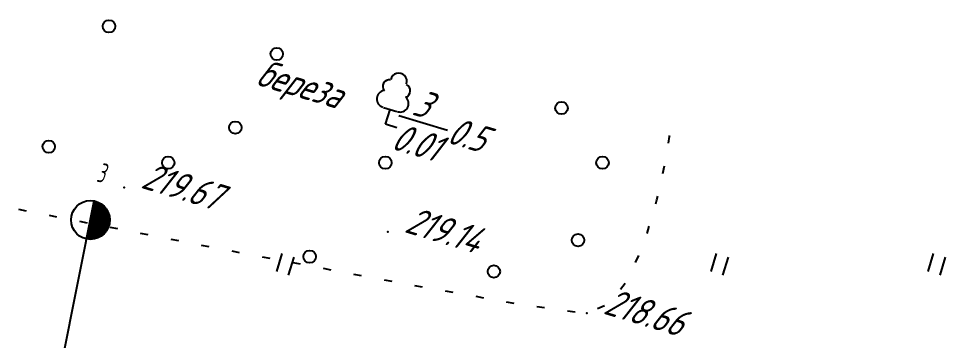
# Model space of a CAD drawing. Header units: millimetres. Extents: x -698 to 8131, y -704 to 4503.
# Drawn here: x 2150.6 to 2270.2, y 3410 to 3451.4 of the extents above; entities that cross this region are included whole.
import ezdxf

# ---------------------------------------------------------------- set-up
doc = ezdxf.new("R2010")
doc.units = ezdxf.units.MM
doc.linetypes.add('CONTI', pattern=[0])
for name, color, linetype in [('NAD_MDEFAULT', 7, 'CONTI'), ('PI_OTDEFAULT', 172, 'CONTI'), ('PI_TTDEFAULT', 5, 'CONTI'), ('SIT_LDEFAULT', 7, 'CONTI'), ('USLZNDEFAULT', 7, 'CONTI'), ('ZAPSKDEFAULT', 7, 'CONTI'), ('ОСЬ_ВЕРХ_ПОКРЫТИЯ_КИЛОМЕТЫ', 1, 'Continuous')]:
    doc.layers.add(name, color=color, linetype=linetype)
doc.styles.add('eskd', font='isocpeui.ttf', dxfattribs={"width": 1.2})
doc.styles.get("Standard").update_dxf_attribs({"font": 'isocpeui.ttf'})

# ---------------------------------------------------------------- blocks, each defined once
blk = doc.blocks.new('BL_2002')
at = {"color": 0}
blk.add_circle((0, 0), 0.8, dxfattribs=at)
blk = doc.blocks.new('BL_2011')
at = {"color": 0}
for p, q in [((0, 0), (0, 2.4)), ((1.6, 0), (1.6, 2.4))]:
    blk.add_line(p, q, dxfattribs=at)
blk = doc.blocks.new('BL_104')
at = {"color": 0}
for p, q in [((-0.9, 2), (0.9, 2)), ((0, 0), (0, 2)), ((1.5, 0), (0, 0))]:
    blk.add_line(p, q, dxfattribs=at)
for centre, radius, start, end in [((0, 5.8), 1.04, 358, 185), ((-0.94, 4.8), 0.88, 100, 235), ((0.94, 4.8), 0.88, 305, 80), ((-1, 3.1), 1.1, 115, 270), ((1, 3.1), 1.1, 270, 65)]:
    blk.add_arc(centre, radius, start, end, dxfattribs=at)

msp = doc.modelspace()

# ---------------------------------------------------------------- linework, layer by layer
at = {"layer": 'NAD_MDEFAULT', "color": 0}
msp.add_line((2199.65, 3438.9), (2205.94, 3437.04), dxfattribs=at)
at = {"layer": 'PI_TTDEFAULT', "color": 5}
for p in [(2164.27, 3429.65, 219.67), (2198.26, 3423.94, 219.14), (2223.9, 3413.44, 218.66)]:
    msp.add_point(p, dxfattribs=at)
at = {"layer": 'SIT_LDEFAULT', "color": 7}
for p, q in [((2234.44, 3435.36), (2234.58, 3436.2)), ((2234.59, 3436.2), (2234.61, 3436.35)), ((2233.71, 3431.44), (2233.92, 3432.42)), ((2232.96, 3428.05), (2233.06, 3428.51)), ((2232.81, 3427.54), (2232.96, 3428.05)), ((2150.63, 3426.83), (2151.61, 3426.64)), ((2154.56, 3426.07), (2155.54, 3425.88)), ((2158.48, 3425.3), (2159.46, 3425.11)), ((2231.69, 3423.7), (2231.97, 3424.66)), ((2162.41, 3424.53), (2163.39, 3424.34)), ((2166.33, 3423.76), (2167.31, 3423.57)), ((2170.26, 3422.99), (2171.24, 3422.8)), ((2174.19, 3422.23), (2175.17, 3422.04)), ((2178.12, 3421.48), (2179.1, 3421.29)), ((2182.05, 3420.73), (2183.03, 3420.54)), ((2185.98, 3419.99), (2186.96, 3419.8)), ((2230.21, 3419.98), (2230.6, 3420.9)), ((2189.91, 3419.24), (2190.89, 3419.05)), ((2193.84, 3418.49), (2194.82, 3418.3)), ((2197.78, 3417.74), (2198.76, 3417.56)), ((2201.71, 3417.04), (2202.69, 3416.86)), ((2205.65, 3416.33), (2206.63, 3416.15)), ((2228.25, 3416.53), (2228.84, 3417.34)), ((2209.59, 3415.63), (2210.57, 3415.45)), ((2213.53, 3414.93), (2214.51, 3414.75)), ((2217.48, 3414.33), (2218.47, 3414.19)), ((2225.29, 3414.05), (2226.21, 3414.45)), ((2221.44, 3413.78), (2222.43, 3413.64))]:
    msp.add_line(p, q, dxfattribs=at)
at = {"layer": 'ОСЬ_ВЕРХ_ПОКРЫТИЯ_КИЛОМЕТЫ'}
for p, q in [((2154.22, 3397.02), (2160.39, 3427.91)), ((2160.39, 3427.91), (2159.41, 3423)), ((2160.49, 3427.89), (2159.51, 3422.99)), ((2160.59, 3427.86), (2159.61, 3422.97)), ((2160.68, 3427.83), (2159.71, 3422.96)), ((2160.78, 3427.8), (2159.81, 3422.96)), ((2160.87, 3427.76), (2159.91, 3422.96)), ((2160.97, 3427.72), (2160.01, 3422.96)), ((2161.06, 3427.67), (2160.12, 3422.96)), ((2161.15, 3427.62), (2160.22, 3422.98)), ((2161.24, 3427.57), (2160.33, 3422.99)), ((2161.33, 3427.51), (2160.43, 3423.01)), ((2161.42, 3427.44), (2160.54, 3423.04)), ((2161.51, 3427.37), (2160.65, 3423.07)), ((2161.59, 3427.29), (2160.76, 3423.11)), ((2161.68, 3427.21), (2160.87, 3423.15)), ((2161.76, 3427.12), (2160.98, 3423.2)), ((2161.85, 3427.03), (2161.09, 3423.26)), ((2161.93, 3426.92), (2161.21, 3423.32)), ((2162.01, 3426.8), (2161.33, 3423.4)), ((2162.08, 3426.68), (2161.45, 3423.49)), ((2162.16, 3426.53), (2161.57, 3423.59)), ((2162.23, 3426.37), (2161.7, 3423.71)), ((2162.29, 3426.19), (2161.83, 3423.86)), ((2162.35, 3425.97), (2161.97, 3424.04)), ((2162.39, 3425.67), (2162.12, 3424.3)), ((2162.35, 3424.97), (2162.35, 3424.97))]:
    msp.add_line(p, q, dxfattribs=at)
msp.add_circle((2159.9, 3425.46), 2.5, dxfattribs=at)

# ---------------------------------------------------------------- block references
at = {"layer": 'USLZNDEFAULT', "color": 7, "rotation": 342.9999999999999}
msp.add_blockref('BL_104', (2197.97, 3437.78), dxfattribs=at)
at = {"layer": 'ZAPSKDEFAULT', "color": 7, "rotation": 342.9999999999999}
for name, p in [('BL_2002', (2162.29, 3450.39)), ('BL_2002', (2183.93, 3446.83)), ('BL_2002', (2220.65, 3439.87)), ('BL_2002', (2178.58, 3437.35)), ('BL_2002', (2154.53, 3434.9)), ('BL_2002', (2169.93, 3432.83)), ('BL_2002', (2197.93, 3432.83)), ('BL_2002', (2225.93, 3432.83)), ('BL_2002', (2222.78, 3422.86)), ('BL_2011', (2183.93, 3418.83)), ('BL_2002', (2188.17, 3420.74)), ('BL_2011', (2239.93, 3418.83)), ('BL_2011', (2267.93, 3418.83)), ('BL_2002', (2211.93, 3418.83))]:
    msp.add_blockref(name, p, dxfattribs=at)

# ---------------------------------------------------------------- texts
at = {"layer": 'NAD_MDEFAULT', "color": 7, "style": 'eskd', "oblique": 10, "width": 0.8}
for s, p in [(' береза', (2179.34, 3443.43)), (' 3', (2199.51, 3439.57)), (' 0.5', (2203.96, 3435.97)), (' 0.01', (2196.77, 3435.18))]:
    msp.add_text(s, height=3.5, rotation=343.451, dxfattribs=at).set_placement(p)
at = {"layer": 'PI_OTDEFAULT', "color": 172, "style": 'eskd', "oblique": 10, "width": 0.8}
for s, p in [('219.67', (2166.26, 3429.64)), ('219.14', (2200.25, 3423.94)), ('218.66', (2225.9, 3413.44))]:
    msp.add_text(s, height=3.5, rotation=343, dxfattribs=at).set_placement(p)
at = {"layer": 'ОСЬ_ВЕРХ_ПОКРЫТИЯ_КИЛОМЕТЫ', "width": 0.6}
msp.add_text('3', height=2.5, rotation=348.703, dxfattribs=at).set_placement((2160.59, 3430.42))

doc.saveas('drawing.dxf')
